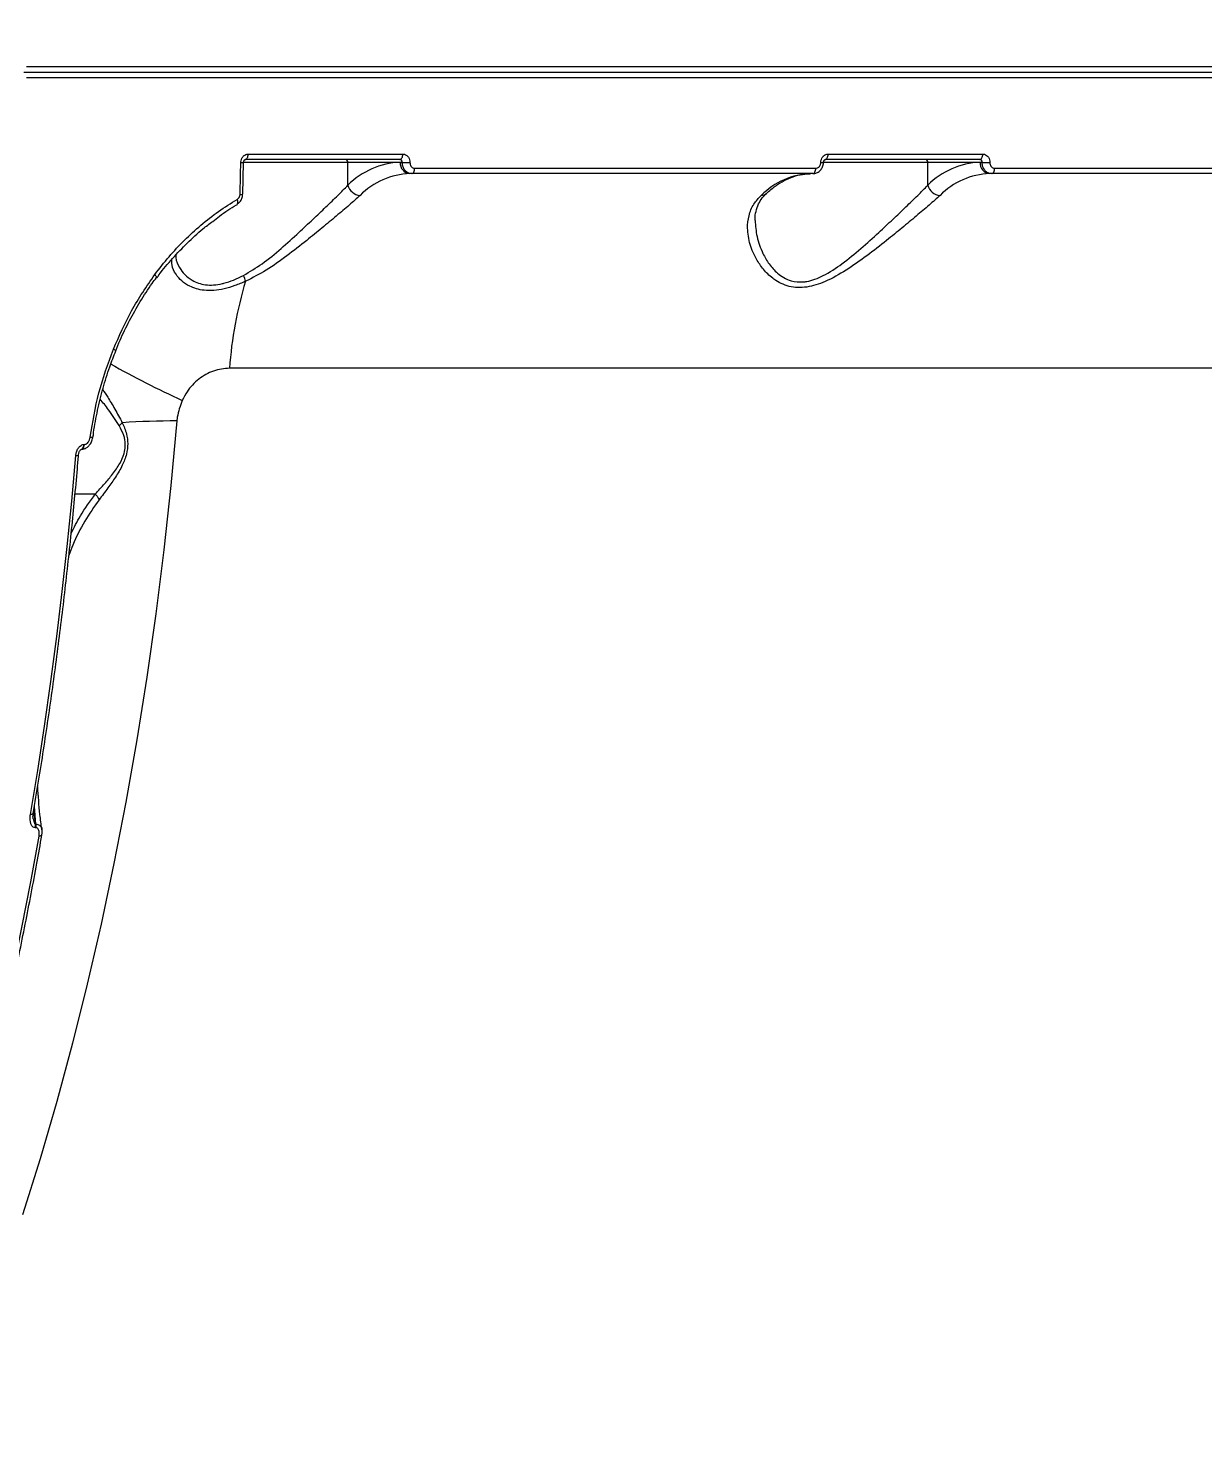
# Model space of a CAD drawing. Header units: millimetres. Extents: x -8327 to 9087, y -6583 to 5996.
# Drawn here: x 4295.3 to 4503.6, y -15.4 to 235.7 of the extents above; entities that cross this region are included whole.
import ezdxf

# ---------------------------------------------------------------- set-up
doc = ezdxf.new("R2010")
doc.units = ezdxf.units.MM
for name, color, linetype in [('DIKOM_ОБЪЕКТ', 7, 'Continuous'), ('DIKOM_РАЗМЕР_ЗОНА', 7, 'Continuous'), ('DIKOM_РАЗМЕР_ОБЪЕКТА', 7, 'Continuous')]:
    doc.layers.add(name, color=color, linetype=linetype)
doc.styles.add('style1', font='arial.ttf', dxfattribs={"width": 0.8})
doc.dimstyles.new('1-50', dxfattribs={"dimtxt": 300, "dimasz": 200, "dimexe": 100, "dimexo": 0, "dimgap": 100, "dimtad": 1, "dimtxsty": 'style1', "dimcen": 200, "dimclrd": 7, "dimclre": 7, "dimclrt": 7, "dimadec": 1, "dimazin": 2, "dimtfac": 1, "dimtmove": 0, "dimatfit": 2, "dimfxl": 0, "dimlwd": 25, "dimlwe": 18, "dimarcsym": 0})

# ---------------------------------------------------------------- blocks, each defined once
blk = doc.blocks.new('*D9')
at = {"layer": 'Defpoints', "color": 0, "transparency": 16777216}
for p in [(7087.37, 843.9), (-4957.59, 227.93), (7087.37, -4838.64)]:
    blk.add_point(p, dxfattribs=at)
at = {"layer": 'DIKOM_РАЗМЕР_ОБЪЕКТА', "color": 7, "lineweight": 18, "transparency": 16777216}
for p, q in [((7087.37, 843.9), (7087.37, -4938.64)), ((-4957.59, 227.93), (-4957.59, -4938.64))]:
    blk.add_line(p, q, dxfattribs=at)
at = {"layer": 'DIKOM_РАЗМЕР_ОБЪЕКТА', "color": 7, "lineweight": 25, "transparency": 16777216}
blk.add_line((-4757.59, -4838.64), (6887.37, -4838.64), dxfattribs=at)
at = {"layer": 'DIKOM_РАЗМЕР_ОБЪЕКТА', "color": 7, "transparency": 16777216}
for points in [[(-4757.59, -4805.31), (-4757.59, -4871.97), (-4957.59, -4838.64)], [(6887.37, -4805.31), (6887.37, -4871.97), (7087.37, -4838.64)]]:
    blk.add_solid(points, dxfattribs=at)
at = {"layer": 'DIKOM_РАЗМЕР_ОБЪЕКТА', "color": 7, "transparency": 16777216, "insert": (4098.94, -4585.47), "char_height": 300, "attachment_point": 5, "style": 'style1'}
blk.add_mtext('12040', dxfattribs=at)
blk = doc.blocks.new('*D12')
at = {"layer": 'Defpoints', "color": 0, "transparency": 16777216}
for p in [(-6501.58, 227.93), (9087.37, 227.93), (9087.37, -6483.3)]:
    blk.add_point(p, dxfattribs=at)
at = {"layer": 'DIKOM_РАЗМЕР_ЗОНА', "color": 7, "lineweight": 18, "transparency": 16777216}
for p, q in [((-6501.58, 227.93), (-6501.58, -6583.3)), ((9087.37, 227.93), (9087.37, -6583.3))]:
    blk.add_line(p, q, dxfattribs=at)
at = {"layer": 'DIKOM_РАЗМЕР_ЗОНА', "color": 7, "lineweight": 25, "transparency": 16777216}
blk.add_line((-6301.58, -6483.3), (8887.37, -6483.3), dxfattribs=at)
at = {"layer": 'DIKOM_РАЗМЕР_ЗОНА', "color": 7, "transparency": 16777216}
for points in [[(-6301.58, -6449.97), (-6301.58, -6516.64), (-6501.58, -6483.3)], [(8887.37, -6449.97), (8887.37, -6516.64), (9087.37, -6483.3)]]:
    blk.add_solid(points, dxfattribs=at)
at = {"layer": 'DIKOM_РАЗМЕР_ЗОНА', "color": 7, "transparency": 16777216, "insert": (2981.2, -6230.13), "char_height": 300, "attachment_point": 5, "style": 'style1'}
blk.add_mtext('15500', dxfattribs=at)

msp = doc.modelspace()

# ---------------------------------------------------------------- linework, layer by layer
at = {"layer": 'DIKOM_ОБЪЕКТ', "color": 7, "linetype": 'Continuous', "lineweight": 15}
for p, q in [((4295.013, 228.931), (4709.882, 228.931)), ((4294.498, 227.928), (4709.367, 227.928)), ((4709.882, 226.926), (4295.013, 226.926)), ((4333.355, 206.289), (4333.485, 211.909)), ((4352.001, 211.928), (4333.442, 211.928)), ((4361.229, 212.428), (4333.799, 212.428)), ((4334.314, 213.394), (4361.743, 213.394)), ((4352.001, 207.878), (4352.001, 211.928)), ((4361.269, 211.928), (4352.001, 211.928)), ((4361.629, 211.928), (4361.269, 211.928)), ((4454.861, 211.928), (4436.302, 211.928)), ((4464.089, 212.428), (4436.659, 212.428)), ((4437.174, 213.394), (4464.603, 213.394)), ((4454.861, 207.878), (4454.861, 211.928)), ((4464.129, 211.928), (4454.861, 211.928)), ((4464.489, 211.928), (4464.129, 211.928)), ((4363.323, 209.928), (4362.983, 209.928)), ((4434.468, 209.928), (4363.323, 209.928)), ((4363.838, 210.888), (4434.983, 210.888)), ((4466.183, 209.928), (4465.843, 209.928)), ((4537.328, 209.928), (4466.183, 209.928)), ((4466.698, 210.888), (4537.843, 210.888)), ((4631.014, 175.426), (4331.005, 175.426)), ((4306.769, 163.243), (4306.77, 163.237)), ((4304.695, 161.066), (4304.748, 161.066)), ((4305.182, 161.909), (4305.257, 161.909)), ((4307.187, 153.117), (4303.589, 153.117)), ((4296.215, 96.629), (4296.57, 94.587)), ((4296.674, 94.587), (4296.391, 97.692)), ((4296.57, 94.587), (4296.674, 94.587)), ((4296.674, 93.948), (4296.57, 93.948))]:
    msp.add_line(p, q, dxfattribs=at)
at = {"layer": 'DIKOM_ОБЪЕКТ', "color": 7, "linetype": 'Continuous', "lineweight": 15, "flags": 128}
for points in [[(4332.87, 206.264), (4332.888, 206.967), (4332.906, 207.67), (4332.923, 208.373), (4332.94, 209.077), (4332.956, 209.78), (4332.971, 210.483), (4332.986, 211.187), (4333, 211.89)], [(4333.799, 212.428), (4333.897, 212.447), (4333.992, 212.501), (4334.08, 212.59), (4334.157, 212.709), (4334.221, 212.855), (4334.27, 213.022), (4334.301, 213.204), (4334.314, 213.394)], [(4361.229, 212.428), (4361.327, 212.447), (4361.421, 212.501), (4361.509, 212.59), (4361.586, 212.709), (4361.651, 212.855), (4361.699, 213.022), (4361.73, 213.204), (4361.743, 213.394)], [(4436.659, 212.428), (4436.758, 212.447), (4436.852, 212.501), (4436.94, 212.59), (4437.017, 212.709), (4437.081, 212.855), (4437.13, 213.022), (4437.161, 213.204), (4437.174, 213.394)], [(4464.089, 212.428), (4464.187, 212.447), (4464.282, 212.501), (4464.369, 212.59), (4464.446, 212.709), (4464.511, 212.855), (4464.559, 213.022), (4464.59, 213.204), (4464.603, 213.394)], [(4363.323, 209.928), (4363.421, 209.947), (4363.515, 210.001), (4363.603, 210.089), (4363.68, 210.207), (4363.744, 210.352), (4363.793, 210.518), (4363.824, 210.699), (4363.838, 210.888)], [(4434.468, 209.928), (4434.566, 209.947), (4434.66, 210.001), (4434.748, 210.089), (4434.825, 210.207), (4434.889, 210.352), (4434.938, 210.518), (4434.969, 210.699), (4434.983, 210.888)], [(4466.183, 209.928), (4466.281, 209.947), (4466.375, 210.001), (4466.463, 210.089), (4466.54, 210.207), (4466.604, 210.352), (4466.653, 210.518), (4466.684, 210.699), (4466.698, 210.888)], [(4332.359, 204.556), (4332.405, 204.591), (4332.456, 204.667), (4332.484, 204.77), (4332.49, 204.897), (4332.474, 205.043), (4332.435, 205.202), (4332.376, 205.37)], [(4318.029, 191.516), (4318.048, 191.557), (4318.042, 191.623), (4318.007, 191.707), (4317.943, 191.805), (4317.855, 191.915), (4317.744, 192.031)], [(4321.662, 166.081), (4320.6, 154.613), (4319.359, 143.214), (4317.939, 131.893), (4316.342, 120.662), (4314.569, 109.53), (4312.623, 98.509), (4310.504, 87.608), (4308.214, 76.837), (4305.757, 66.207), (4303.134, 55.728), (4300.347, 45.409), (4297.4, 35.259), (4294.294, 25.289)], [(4304.674, 161.066), (4304.812, 161.103), (4304.946, 161.217), (4305.058, 161.401), (4305.139, 161.638), (4305.182, 161.909)], [(4304.75, 161.066), (4304.887, 161.103), (4305.021, 161.217), (4305.133, 161.401), (4305.214, 161.638), (4305.257, 161.909)], [(4295.69, 96.314), (4296.974, 104.125), (4298.18, 111.983), (4299.306, 119.885), (4300.352, 127.829), (4301.319, 135.81), (4302.204, 143.827), (4303.01, 151.876), (4303.734, 159.953)], [(4296.187, 96.46), (4296.186, 96.454), (4296.153, 96.406), (4296.084, 96.367), (4295.981, 96.338), (4295.848, 96.32), (4295.69, 96.314)], [(4283.059, 29.295), (4285.119, 36.934), (4287.098, 44.653), (4288.995, 52.45), (4290.809, 60.32), (4292.539, 68.261), (4294.185, 76.269), (4295.746, 84.341), (4297.221, 92.474)], [(4297.719, 92.624), (4297.713, 92.605), (4297.674, 92.56), (4297.603, 92.523), (4297.501, 92.496), (4297.372, 92.48), (4297.221, 92.474)]]:
    msp.add_lwpolyline(points, dxfattribs=at)
at = {"layer": 'DIKOM_ОБЪЕКТ', "color": 7, "linetype": 'Continuous', "lineweight": 15}
for centre, radius, start, end in [((4333.15, 214.334), 2.448, 266.49295, 277.87603), ((4351.534, 211.962), 0.468, 355.89936, 85.28636), ((4361.767, 198.159), 13.779, 92.07305, 135.13931), ((4363.138, 211.796), 1.874, 175.94601, 265.26249), ((4362.952, 234.785), 22.894, 266.68843, 270.12293), ((4436.01, 214.351), 2.465, 266.52197, 277.82591), ((4454.393, 211.962), 0.469, 355.95851, 85.2587), ((4464.627, 198.16), 13.778, 92.07106, 135.14129), ((4465.998, 211.796), 1.874, 175.93555, 265.26507), ((4465.812, 234.8), 22.909, 266.68954, 270.12238), ((4363.458, 196.815), 13.122, 92.07173, 135.14042), ((4434.603, 196.815), 13.122, 92.07173, 135.14042), ((4466.318, 196.815), 13.122, 92.07242, 135.13972), ((4333.019, 208.083), 1.825, 265.30174, 280.59859), ((4354.308, 208.441), 2.375, 193.71532, 266.34058), ((4425.337, 207.384), 1.313, 268.43498, 311.70629), ((4457.168, 208.441), 2.375, 193.7157, 266.33396), ((4327.71, 189.362), 6.312, 13.49078, 23.50943), ((4398.377, 170.965), 67.519, 162.88507, 176.21141), ((4310.17, 177.978), 0.853, 41.28257, 74.59413), ((4396.153, 330.216), 176.541, 240.74116, 245.38168), ((4309.85, 167.524), 2.768, 304.5463, 320.34887), ((4321.105, 37.609), 128.473, 89.75134, 94.07225), ((4306.494, 164.094), 0.901, 256.75214, 287.8288), ((4303.879, 160.612), 0.674, 257.53994, 300.54213), ((4294.704, 94.267), 1.893, 350.28945, 9.71055), ((4294.808, 94.267), 1.893, 350.28945, 9.71055)]:
    msp.add_arc(centre, radius, start, end, dxfattribs=at)
for points, knots in [([(4333, 211.89), (4333.008, 212.001), (4333.03, 212.281), (4333.192, 212.704), (4333.49, 213.085), (4333.879, 213.344), (4334.169, 213.377), (4334.314, 213.394)], [0, 0, 0, 0, 0.14183661, 0.35673356, 0.57134234, 0.78570797, 1, 1, 1, 1]), ([(4333.489, 211.909), (4333.489, 211.939), (4333.49, 212.026), (4333.53, 212.163), (4333.598, 212.294), (4333.68, 212.381), (4333.76, 212.426), (4333.785, 212.43), (4333.801, 212.428), (4333.802, 212.428)], [0, 0, 0, 0, 0.0835433, 0.2335083, 0.3872547, 0.5495717, 0.7301768, 0.990811, 1, 1, 1, 1]), ([(4361.629, 211.928), (4361.628, 211.985), (4361.625, 212.097), (4361.559, 212.247), (4361.457, 212.36), (4361.339, 212.42), (4361.26, 212.426), (4361.229, 212.428)], [0, 0, 0, 0, 0.2154405, 0.430702, 0.6452675, 0.859545, 1, 1, 1, 1]), ([(4363.323, 209.928), (4363.197, 209.938), (4362.879, 209.962), (4362.4, 210.202), (4361.969, 210.654), (4361.679, 211.254), (4361.646, 211.704), (4361.629, 211.928)], [0, 0, 0, 0, 0.1407415, 0.3554645, 0.5702965, 0.7851517, 1, 1, 1, 1]), ([(4361.743, 213.394), (4361.838, 213.387), (4362.076, 213.368), (4362.434, 213.188), (4362.755, 212.848), (4362.968, 212.398), (4362.99, 212.059), (4363.001, 211.89)], [0, 0, 0, 0, 0.1406369, 0.355135, 0.5698846, 0.7848983, 1, 1, 1, 1]), ([(4363.001, 211.89), (4363.008, 211.778), (4363.023, 211.552), (4363.165, 211.252), (4363.377, 211.025), (4363.616, 210.905), (4363.775, 210.893), (4363.838, 210.888)], [0, 0, 0, 0, 0.2151702, 0.4301989, 0.6449959, 0.8595321, 1, 1, 1, 1]), ([(4434.501, 209.948), (4434.553, 209.943), (4434.824, 209.92), (4435.307, 210.107), (4435.853, 210.518), (4436.214, 211.13), (4436.373, 211.632), (4436.34, 211.895), (4436.338, 211.91)], [0, 0, 0, 0, 0.0531024, 0.2781301, 0.5037757, 0.7375293, 0.9841382, 1, 1, 1, 1]), ([(4434.983, 210.888), (4435.079, 210.899), (4435.272, 210.921), (4435.533, 211.094), (4435.732, 211.348), (4435.84, 211.63), (4435.854, 211.816), (4435.86, 211.89)], [0, 0, 0, 0, 0.2141901, 0.4284651, 0.6431622, 0.8580677, 1, 1, 1, 1]), ([(4435.86, 211.89), (4435.869, 212.001), (4435.89, 212.281), (4436.052, 212.704), (4436.35, 213.085), (4436.74, 213.344), (4437.029, 213.377), (4437.174, 213.394)], [0, 0, 0, 0, 0.141855, 0.3567443, 0.571331, 0.7857838, 1, 1, 1, 1]), ([(4436.349, 211.909), (4436.349, 211.939), (4436.35, 212.026), (4436.39, 212.163), (4436.458, 212.294), (4436.54, 212.381), (4436.619, 212.426), (4436.648, 212.43), (4436.661, 212.428), (4436.662, 212.428)], [0, 0, 0, 0, 0.0835253, 0.2335099, 0.387223, 0.5494136, 0.7300545, 0.9906324, 1, 1, 1, 1]), ([(4464.489, 211.928), (4464.488, 211.985), (4464.485, 212.097), (4464.419, 212.247), (4464.317, 212.36), (4464.199, 212.42), (4464.12, 212.426), (4464.089, 212.428)], [0, 0, 0, 0, 0.2154583, 0.4306268, 0.6453931, 0.8595333, 1, 1, 1, 1]), ([(4466.183, 209.928), (4466.057, 209.938), (4465.739, 209.962), (4465.26, 210.202), (4464.829, 210.654), (4464.539, 211.253), (4464.506, 211.704), (4464.489, 211.928)], [0, 0, 0, 0, 0.1407439, 0.3554336, 0.5702692, 0.7851481, 1, 1, 1, 1]), ([(4464.603, 213.394), (4464.698, 213.387), (4464.936, 213.368), (4465.294, 213.188), (4465.615, 212.848), (4465.828, 212.398), (4465.85, 212.059), (4465.861, 211.89)], [0, 0, 0, 0, 0.140631, 0.3551202, 0.5699019, 0.7849067, 1, 1, 1, 1]), ([(4465.861, 211.89), (4465.868, 211.778), (4465.883, 211.552), (4466.024, 211.252), (4466.237, 211.025), (4466.476, 210.905), (4466.635, 210.893), (4466.698, 210.888)], [0, 0, 0, 0, 0.2151275, 0.4301325, 0.6449058, 0.8594183, 1, 1, 1, 1]), ([(4426.215, 206.407), (4426.484, 206.646), (4427.27, 207.344), (4428.597, 208.283), (4430.195, 209.127), (4431.812, 209.681), (4433.123, 209.905), (4433.898, 209.923), (4434.128, 209.928)], [0, 0, 0, 0, 0.1033925, 0.3019158, 0.5017471, 0.7047525, 0.9124639, 1, 1, 1, 1]), ([(4332.354, 204.578), (4332.435, 204.62), (4332.715, 204.766), (4333.069, 205.218), (4333.332, 205.781), (4333.324, 206.158), (4333.321, 206.289)], [0, 0, 0, 0, 0.1326569, 0.46383, 0.8123042, 1, 1, 1, 1]), ([(4332.376, 205.37), (4332.459, 205.431), (4332.626, 205.552), (4332.796, 205.842), (4332.861, 206.092), (4332.868, 206.234), (4332.87, 206.264)], [0, 0, 0, 0, 0.3057684, 0.611647, 0.9180043, 1, 1, 1, 1]), ([(4333.498, 191.88), (4334.604, 192.544), (4336.929, 193.94), (4340.162, 196.653), (4343.138, 199.337), (4345.796, 201.826), (4348.118, 204.047), (4350.265, 206.12), (4351.422, 207.292), (4352.001, 207.878)], [0, 0, 0, 0, 0.1463682, 0.3075802, 0.4690098, 0.6020976, 0.7351103, 0.8676389, 1, 1, 1, 1]), ([(4354.156, 206.071), (4353.539, 205.516), (4352.303, 204.404), (4349.97, 202.427), (4347.429, 200.306), (4344.502, 197.926), (4341.211, 195.36), (4337.61, 192.765), (4335.073, 191.463), (4333.848, 190.835)], [0, 0, 0, 0, 0.1316596, 0.2634877, 0.3951401, 0.5268732, 0.6882967, 0.8495388, 1, 1, 1, 1]), ([(4457.016, 206.071), (4456.399, 205.516), (4455.163, 204.404), (4452.83, 202.427), (4450.289, 200.305), (4447.362, 197.929), (4444.074, 195.349), (4440.437, 192.79), (4436.855, 190.755), (4433.897, 189.803), (4431.765, 189.685), (4430.22, 189.897), (4428.804, 190.42), (4427.28, 191.341), (4425.815, 192.72), (4424.332, 194.821), (4423.222, 197.374), (4422.776, 200.092), (4423.043, 202.5), (4423.828, 204.489), (4424.837, 205.573), (4425.301, 206.071)], [0, 0, 0, 0, 0.0554767, 0.1110243, 0.1664988, 0.2220059, 0.290024, 0.3579627, 0.4226758, 0.4774083, 0.5052478, 0.5330943, 0.5627104, 0.592376, 0.6404306, 0.6885822, 0.7603264, 0.8320625, 0.8910019, 0.9498692, 1, 1, 1, 1]), ([(4424.23, 201.64), (4424.226, 201.69), (4424.179, 202.266), (4424.357, 203.26), (4424.772, 204.536), (4425.386, 205.569), (4425.966, 206.145), (4426.227, 206.403)], [0, 0, 0, 0, 0.0260841, 0.2985451, 0.5705211, 0.8073982, 1, 1, 1, 1]), ([(4424.23, 201.64), (4424.291, 200.682), (4424.415, 198.73), (4425.381, 196.087), (4426.654, 193.879), (4427.937, 192.429), (4429.29, 191.452), (4430.772, 190.799), (4432.212, 190.656), (4433.659, 190.848), (4434.848, 191.178), (4436.984, 192.122), (4439.757, 193.967), (4443.026, 196.64), (4445.997, 199.34), (4448.656, 201.825), (4450.978, 204.047), (4453.125, 206.12), (4454.282, 207.292), (4454.861, 207.878)], [0, 0, 0, 0, 0.084899, 0.1730648, 0.2309166, 0.2886251, 0.3230689, 0.3574247, 0.4073187, 0.4206114, 0.4522252, 0.4839048, 0.560758, 0.6437075, 0.7267723, 0.7952545, 0.8636974, 0.9318939, 1, 1, 1, 1]), ([(4317.744, 192.031), (4318.573, 193.104), (4320.231, 195.248), (4322.971, 198.165), (4325.906, 200.857), (4329.033, 203.303), (4331.261, 204.681), (4332.376, 205.37)], [0, 0, 0, 0, 0.1978301, 0.3954982, 0.5931666, 0.7965851, 1, 1, 1, 1]), ([(4328.011, 201.471), (4328.406, 201.781), (4329.768, 202.851), (4331.245, 203.843), (4332.35, 204.439), (4332.404, 204.468)], [0, 0, 0, 0, 0.27955042, 0.96532974, 1, 1, 1, 1]), ([(4318.109, 191.449), (4318.232, 191.622), (4319.097, 192.84), (4320.886, 194.926), (4323.483, 197.662), (4325.868, 199.855), (4327.429, 201.033), (4328.011, 201.471)], [0, 0, 0, 0, 0.0435998, 0.3078525, 0.5739087, 0.8411835, 1, 1, 1, 1]), ([(4333.848, 190.835), (4333.216, 190.565), (4331.938, 190.02), (4330.04, 189.462), (4328.188, 189.169), (4326.024, 189.2), (4324.047, 189.801), (4322.46, 190.88), (4321.38, 192.161), (4320.752, 193.461), (4320.743, 194.374), (4320.74, 194.7)], [0, 0, 0, 0, 0.08898361, 0.1798855, 0.26911366, 0.36140344, 0.52303275, 0.64234054, 0.76510679, 0.91578894, 1, 1, 1, 1]), ([(4321.457, 195.477), (4321.461, 195.334), (4321.48, 194.561), (4322.012, 193.381), (4323.003, 192.008), (4324.454, 190.858), (4326.249, 190.211), (4328.164, 190.144), (4329.293, 190.316), (4330.484, 190.609), (4331.737, 191.025), (4332.906, 191.593), (4333.498, 191.88)], [0, 0, 0, 0, 0.0378898, 0.2037962, 0.3300928, 0.4596275, 0.6271294, 0.7123253, 0.8006069, 0.813309, 0.905369, 1, 1, 1, 1]), ([(4310.397, 178.8), (4311.413, 181.123), (4313.469, 185.822), (4316.308, 189.945), (4317.744, 192.031)], [0, 0, 0, 0, 0.4941673, 1, 1, 1, 1]), ([(4310.841, 178.53), (4311.085, 179.148), (4311.805, 180.978), (4313.241, 183.9), (4315.139, 187.268), (4316.763, 189.799), (4317.791, 191.154), (4318.054, 191.499)], [0, 0, 0, 0, 0.1318443, 0.3903374, 0.6500175, 0.9107012, 1, 1, 1, 1]), ([(4306.288, 163.218), (4306.726, 165.845), (4307.612, 171.165), (4309.461, 176.234), (4310.397, 178.8)], [0, 0, 0, 0, 0.493792, 1, 1, 1, 1]), ([(4306.801, 163.238), (4306.831, 163.503), (4307.01, 165.088), (4307.578, 167.982), (4308.521, 171.88), (4309.604, 175.413), (4310.465, 177.59), (4310.837, 178.531)], [0, 0, 0, 0, 0.0505466, 0.3034152, 0.5561172, 0.8082366, 1, 1, 1, 1]), ([(4331.005, 175.426), (4330.044, 175.329), (4328.14, 175.137), (4325.502, 173.621), (4323.638, 171.696), (4322.882, 170.242), (4322.612, 169.723)], [0, 0, 0, 0, 0.28855868, 0.57163069, 0.84703625, 1, 1, 1, 1]), ([(4308.51, 171.667), (4308.795, 171.218), (4309.444, 170.196), (4310.665, 168.235), (4311.541, 166.587), (4311.981, 165.758)], [0, 0, 0, 0, 0.2802075, 0.6376024, 1, 1, 1, 1]), ([(4311.42, 165.244), (4310.776, 166.226), (4309.618, 167.99), (4308.557, 169.334), (4308.085, 169.931)], [0, 0, 0, 0, 0.5560485, 1, 1, 1, 1]), ([(4322.612, 169.723), (4322.251, 168.742), (4321.853, 167.659), (4321.694, 166.417), (4321.673, 166.195), (4321.662, 166.081)], [0, 0, 0, 0, 0.8217626, 0.9078715, 1, 1, 1, 1]), ([(4311.981, 165.758), (4312.256, 165.119), (4312.734, 164.007), (4313.023, 162.06), (4312.776, 160.089), (4311.959, 158.055), (4310.779, 156.082), (4309.354, 154.066), (4308.379, 152.799), (4307.855, 152.116)], [0, 0, 0, 0, 0.1507923, 0.2625465, 0.3758316, 0.5043725, 0.6581121, 0.8159969, 1, 1, 1, 1]), ([(4307.187, 153.117), (4307.745, 153.726), (4308.765, 154.841), (4310.276, 156.615), (4311.499, 158.364), (4312.31, 160.084), (4312.515, 161.295), (4312.518, 162.379), (4312.248, 163.729), (4311.725, 164.686), (4311.42, 165.244)], [0, 0, 0, 0, 0.1920696, 0.3511821, 0.5094876, 0.6344366, 0.7186502, 0.7420918, 0.8495967, 1, 1, 1, 1]), ([(4303.734, 159.953), (4303.763, 160.158), (4303.827, 160.601), (4304.094, 161.193), (4304.452, 161.619), (4304.82, 161.864), (4305.061, 161.894), (4305.182, 161.909)], [0, 0, 0, 0, 0.2267646, 0.4920088, 0.6959788, 0.847765, 1, 1, 1, 1]), ([(4304.224, 160.032), (4304.225, 160.044), (4304.228, 160.229), (4304.313, 160.527), (4304.465, 160.832), (4304.584, 160.98), (4304.656, 161.043), (4304.699, 161.069), (4304.699, 161.068), (4304.7, 161.068)], [0, 0, 0, 0, 0.02766555, 0.42584319, 0.65499193, 0.78835819, 0.87593096, 0.94212632, 1, 1, 1, 1]), ([(4304.748, 161.085), (4304.898, 161.09), (4305.232, 161.101), (4305.716, 161.349), (4306.178, 161.764), (4306.553, 162.375), (4306.733, 162.902), (4306.762, 163.206), (4306.765, 163.238)], [0, 0, 0, 0, 0.1401039, 0.3128289, 0.4978362, 0.7168575, 0.9707241, 1, 1, 1, 1]), ([(4305.257, 161.909), (4305.312, 161.914), (4305.453, 161.926), (4305.692, 162.051), (4305.957, 162.317), (4306.186, 162.723), (4306.254, 163.052), (4306.288, 163.218)], [0, 0, 0, 0, 0.1033652, 0.2624314, 0.461153, 0.7282186, 1, 1, 1, 1]), ([(4296.187, 96.46), (4296.509, 98.382), (4297.442, 103.955), (4298.868, 113.253), (4300.413, 124.375), (4301.798, 135.576), (4303.002, 146.649), (4303.776, 154.815), (4304.152, 159.217), (4304.222, 160.031)], [0, 0, 0, 0, 0.0925235, 0.2683112, 0.4440998, 0.6198882, 0.7956733, 0.962207, 1, 1, 1, 1]), ([(4307.855, 152.116), (4306.985, 150.864), (4305.236, 148.343), (4303.53, 144.966), (4302.728, 142.859), (4302.496, 142.25)], [0, 0, 0, 0, 0.4127268, 0.8303926, 1, 1, 1, 1]), ([(4302.919, 146.132), (4303.435, 147.188), (4304.655, 149.682), (4306.266, 151.859), (4307.194, 153.114)], [0, 0, 0, 0, 0.4234597, 1, 1, 1, 1]), ([(4307.194, 153.114), (4307.193, 153.115), (4307.192, 153.116), (4307.189, 153.117), (4307.187, 153.117), (4307.187, 153.117)], [0, 0, 0, 0, 0.2776817, 0.6815663, 1, 1, 1, 1]), ([(4307.194, 153.114), (4307.34, 152.953), (4307.605, 152.66), (4307.785, 152.313), (4307.844, 152.147), (4307.855, 152.116)], [0, 0, 0, 0, 0.4994479, 0.9073057, 1, 1, 1, 1]), ([(4297.707, 93.658), (4297.589, 94.536), (4297.247, 97.077), (4297.087, 99.601), (4296.982, 101.253)], [0, 0, 0, 0, 0.3455404, 1, 1, 1, 1]), ([(4296.57, 93.948), (4296.487, 93.957), (4296.303, 93.978), (4296.036, 94.166), (4295.799, 94.523), (4295.61, 95.195), (4295.614, 95.832), (4295.682, 96.261), (4295.69, 96.314)], [0, 0, 0, 0, 0.092778, 0.2061114, 0.369261, 0.5724292, 0.9471358, 1, 1, 1, 1]), ([(4296.172, 95.546), (4296.166, 95.575), (4296.129, 95.748), (4296.126, 96.068), (4296.179, 96.353), (4296.199, 96.461)], [0, 0, 0, 0, 0.1119394, 0.6652072, 1, 1, 1, 1]), ([(4296.17, 95.532), (4296.2, 95.376), (4296.252, 95.112), (4296.358, 94.804), (4296.454, 94.646), (4296.522, 94.596), (4296.552, 94.587), (4296.567, 94.587), (4296.57, 94.587)], [0, 0, 0, 0, 0.4395964, 0.7424011, 0.9022228, 0.9510789, 0.9923092, 1, 1, 1, 1]), ([(4296.674, 94.587), (4296.778, 94.577), (4297.006, 94.556), (4297.33, 94.414), (4297.592, 94.144), (4297.744, 93.874), (4297.734, 93.69), (4297.733, 93.661)], [0, 0, 0, 0, 0.1760608, 0.3839469, 0.6532954, 0.9438324, 1, 1, 1, 1]), ([(4297.221, 92.474), (4297.249, 92.751), (4297.289, 93.149), (4297.158, 93.596), (4297.013, 93.815), (4296.844, 93.93), (4296.727, 93.943), (4296.674, 93.948)], [0, 0, 0, 0, 0.4370716, 0.6287898, 0.7908737, 0.9060592, 1, 1, 1, 1]), ([(4297.707, 92.624), (4297.729, 92.734), (4297.797, 93.073), (4297.76, 93.411), (4297.735, 93.641)], [0, 0, 0, 0, 0.3218186, 1, 1, 1, 1]), ([(4283.569, 29.502), (4284.058, 31.287), (4285.474, 36.464), (4287.708, 45.145), (4290.221, 55.582), (4292.583, 66.152), (4294.794, 76.843), (4296.486, 85.684), (4297.425, 90.969), (4297.719, 92.624)], [0, 0, 0, 0, 0.0879825, 0.25515, 0.4223178, 0.5894823, 0.7566423, 0.9238011, 1, 1, 1, 1])]:
    msp.add_open_spline(points, degree=3, knots=knots, dxfattribs=at)

# ---------------------------------------------------------------- dimensions: what is measured, and where the dimension line sits
at = {"layer": 'DIKOM_РАЗМЕР_ЗОНА'}
dim = msp.add_linear_dim(base=(9087.366, -6483.303), p1=(-6501.585, 227.929), p2=(9087.366, 227.928), text='15500', dimstyle='1-50', dxfattribs=at)
dim.commit()
dim.dimension.update_dxf_attribs({"geometry": '*D12', "text_midpoint": (2981.198, -6483.303), "dimtype": 160})
at = {"layer": 'DIKOM_РАЗМЕР_ОБЪЕКТА'}
dim = msp.add_linear_dim(base=(7087.366, -4838.641), p1=(-4957.594, 227.929), p2=(7087.366, 843.902), text='12040', dimstyle='1-50', dxfattribs=at)
dim.commit()
dim.dimension.update_dxf_attribs({"geometry": '*D9', "text_midpoint": (4098.945, -4838.641), "dimtype": 160})

doc.saveas('drawing.dxf')
